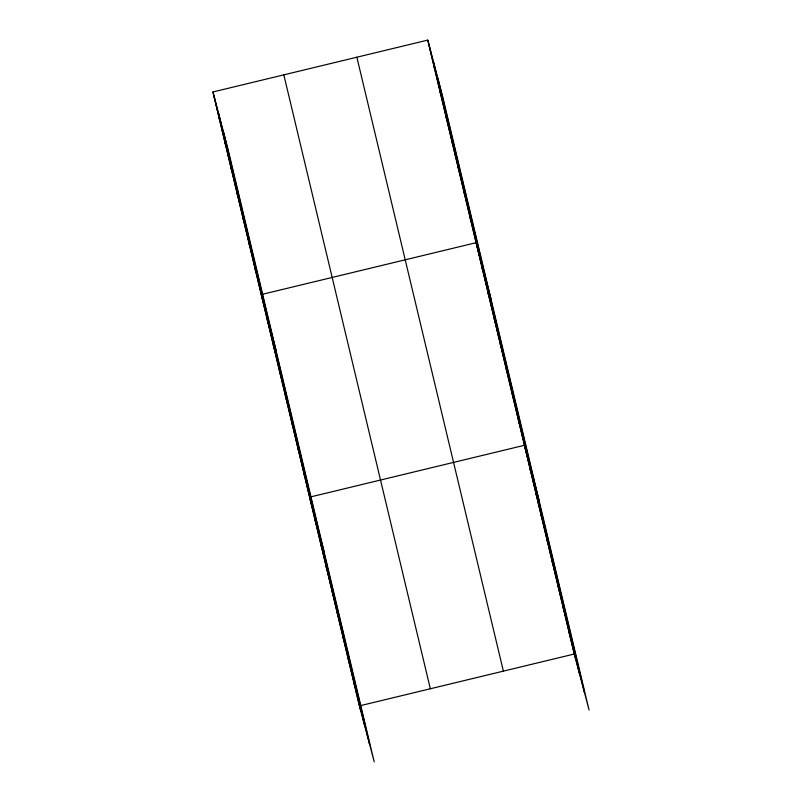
<?xml version="1.0" encoding="UTF-8"?>
<svg xmlns="http://www.w3.org/2000/svg" width="802" height="802" viewBox="0 0 802 802"><rect width="100%" height="100%" fill="white"/><g stroke="black" fill="none" stroke-linecap="round" stroke-linejoin="round"><path stroke-width="1.2" d="M212.931 91.969L227.728 147.979L374.233 761.9L359.436 705.89L212.931 91.969L427.767 40.1L442.564 96.11L589.069 710.031L574.272 654.021L427.767 40.1M310.805 496.869L524.458 445.28L539.255 501.3M360.619 705.6L574.272 654.021M433.812 65.423L434.734 68.932M439.857 90.746L440.779 94.255M445.892 116.069L446.824 119.578M451.937 141.393L452.869 144.901M457.982 166.716L458.904 170.225M464.027 192.049L464.949 195.548M470.072 217.372L470.995 220.871M490.914 298.705L476.107 242.695L261.282 294.565L276.078 350.574M482.152 268.018L483.085 271.517M488.197 293.342L489.12 296.84M494.243 318.665L495.165 322.173M500.288 343.988L501.21 347.497M506.333 369.311L507.255 372.82M512.368 394.634L513.3 398.143M518.413 419.957L519.335 423.466M529.992 468.478L530.914 471.977M535.525 491.666L536.448 495.175M541.059 514.864L541.992 518.363M546.593 538.052L547.525 541.561M552.127 561.25L553.059 564.748M557.661 584.437L558.593 587.946M563.194 607.635L564.127 611.134M568.738 630.823L569.661 634.332M218.976 117.292L219.898 120.801M225.021 142.616L225.943 146.124M231.066 167.939L231.989 171.448M237.101 193.262L238.034 196.771M243.146 218.585L244.079 222.094M249.191 243.918L250.114 247.417M255.236 269.241L256.159 272.74M267.317 319.888L268.249 323.386M273.362 345.211L274.294 348.71M279.407 370.534L280.329 374.043M285.452 395.857L286.374 399.366M291.497 421.18L292.419 424.689M297.542 446.503L298.464 450.012M303.577 471.827L304.509 475.335M309.622 497.15L324.419 553.169M315.156 520.348L316.088 523.846M320.69 543.535L321.622 547.044M326.224 566.733L327.156 570.232M331.757 589.921L332.69 593.43M337.301 613.119L338.223 616.618M342.835 636.307L343.757 639.816M348.369 659.505L349.291 663.003M353.903 682.692L354.825 686.201M437.992 78.786L584.488 692.697M433.27 60.932L579.776 674.853M428.689 43.609L575.194 657.52M356.87 57.213L503.375 671.134M283.828 74.857L430.333 688.768M223.156 130.656L369.652 744.567M218.435 112.801L364.94 726.722M213.853 95.478L360.359 709.389"/></g></svg>
